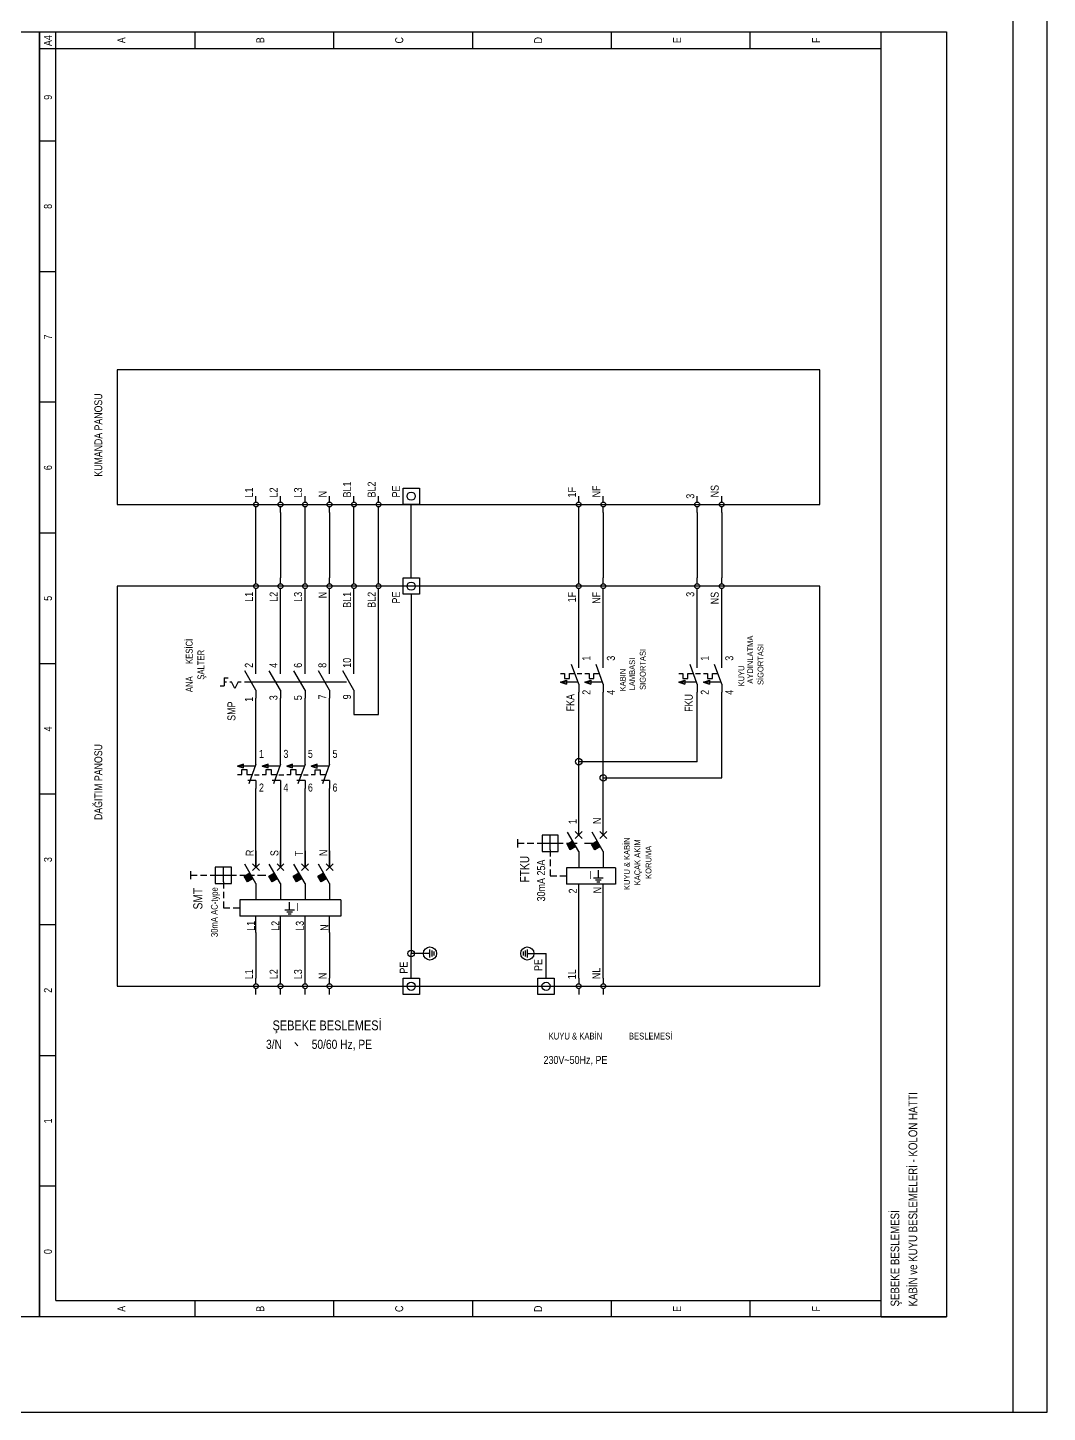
# Model space of a CAD drawing. Header units: centimetres. Extents: x 0 to 14595, y -30 to 2970.
# Drawn here: x 13845 to 14595, y 0 to 1019 of the extents above; entities that cross this region are included whole.
import ezdxf
from ezdxf.enums import TextEntityAlignment as Align

# ---------------------------------------------------------------- set-up
doc = ezdxf.new("R2010")
doc.units = ezdxf.units.CM
for name, color, linetype in [('ASN-CERCEVE', 7, 'CONTINUOUS'), ('ASN-ELEKTRIK', 3, 'CONTINUOUS'), ('ASN-ELEKTRIK-YAZI', 4, 'CONTINUOUS')]:
    doc.layers.add(name, color=color, linetype=linetype)
doc.styles.get("Standard").update_dxf_attribs({"font": 'arial.ttf', "width": 0.8})

msp = doc.modelspace()

# ---------------------------------------------------------------- linework, layer by layer
at = {"layer": 'ASN-CERCEVE'}
for points in [[(0, 0), (14595, 0), (14595, 2970), (0, 2970)], [(100, 0), (14570, 0), (14570, 2970), (100, 2970)]]:
    msp.add_lwpolyline(points, close=True, dxfattribs=at)
at = {"layer": 'ASN-ELEKTRIK'}
for p, q in [((13186.9, 1016), (13853.6, 1016)), ((13853.6, 70.2), (13853.6, 1016)), ((13853.6, 1016), (14520.8, 1016)), ((13853.6, 1016), (13853.6, 70.2)), ((13865.7, 82.2), (13865.7, 1016)), ((13967.8, 1016), (13967.8, 1003.9)), ((14070, 1016), (14070, 1003.9)), ((14172.2, 1016), (14172.2, 1003.9)), ((14274.4, 1003.9), (14274.4, 1016)), ((14376.5, 1003.9), (14376.5, 1016)), ((14472.7, 70.2), (14472.7, 1016)), ((14520.8, 1016), (14520.8, 70.2)), ((13853.6, 1003.9), (14472.7, 1003.9)), ((13865.7, 935.7), (13853.6, 935.7)), ((13865.7, 839.5), (13853.6, 839.5)), ((14427.6, 767.4), (13910.7, 767.4)), ((13910.7, 767.4), (13910.7, 668.2)), ((14427.6, 668.2), (14427.6, 767.4)), ((13865.7, 743.4), (13853.6, 743.4)), ((14012.9, 670), (14012.9, 674.3)), ((14030.9, 670), (14030.9, 674.3)), ((14049, 670), (14049, 674.3)), ((14067, 670), (14067, 674.3)), ((14085, 670), (14085, 674.3)), ((14103.1, 670), (14103.1, 674.3)), ((14121.1, 680.3), (14133.1, 680.3)), ((14121.1, 668.2), (14121.1, 680.3)), ((14133.1, 680.3), (14133.1, 668.2)), ((14250.3, 670), (14250.3, 674.3)), ((14268.4, 670), (14268.4, 674.3)), ((14337.5, 670), (14337.5, 674.3)), ((14355.5, 670), (14355.5, 674.3)), ((13910.7, 668.2), (14427.6, 668.2)), ((14012.9, 662.2), (14012.9, 666.4)), ((14030.9, 662.2), (14030.9, 666.4)), ((14049, 662.2), (14049, 666.4)), ((14067, 662.2), (14067, 666.4)), ((14085, 662.2), (14085, 666.4)), ((14103.1, 662.2), (14103.1, 666.4)), ((14133.1, 668.2), (14121.1, 668.2)), ((14127.1, 614.1), (14127.1, 668.2)), ((14250.3, 662.2), (14250.3, 666.4)), ((14268.4, 662.2), (14268.4, 666.4)), ((14337.5, 662.2), (14337.5, 666.4)), ((14355.5, 662.2), (14355.5, 666.4)), ((14012.9, 614.1), (14012.9, 662.2)), ((14030.9, 662.2), (14030.9, 614.1)), ((14049, 614.1), (14049, 662.2)), ((14067, 662.2), (14067, 614.1)), ((14085, 614.1), (14085, 662.2)), ((14103.1, 614.1), (14103.1, 662.2)), ((14250.3, 614.1), (14250.3, 662.2)), ((14268.4, 662.2), (14268.4, 614.1)), ((14337.5, 662.2), (14337.5, 614.1)), ((14355.5, 662.2), (14355.5, 614.1)), ((13865.7, 647.2), (13853.6, 647.2)), ((14012.9, 609.9), (14012.9, 614.1)), ((14030.9, 609.9), (14030.9, 614.1)), ((14049, 609.9), (14049, 614.1)), ((14067, 609.9), (14067, 614.1)), ((14085, 609.9), (14085, 614.1)), ((14103.1, 609.9), (14103.1, 614.1)), ((14121.1, 614.1), (14133.1, 614.1)), ((14121.1, 602.1), (14121.1, 614.1)), ((14133.1, 614.1), (14133.1, 602.1)), ((14250.3, 609.9), (14250.3, 614.1)), ((14268.4, 609.9), (14268.4, 614.1)), ((14337.5, 609.9), (14337.5, 614.1)), ((14355.5, 609.9), (14355.5, 614.1)), ((14427.6, 608.1), (13910.7, 608.1)), ((13910.7, 608.1), (13910.7, 313.6)), ((14012.9, 602.1), (14012.9, 606.3)), ((14012.9, 549.6), (14012.9, 602.1)), ((14030.9, 602.1), (14030.9, 606.3)), ((14030.9, 549.6), (14030.9, 602.1)), ((14049, 602.1), (14049, 606.3)), ((14049, 549.6), (14049, 602.1)), ((14067, 602.1), (14067, 606.3)), ((14067, 549.6), (14067, 602.1)), ((14085, 602.1), (14085, 606.3)), ((14085, 602.1), (14085, 605.1)), ((14085, 549.6), (14085, 602.1)), ((14103.1, 602.1), (14103.1, 606.3)), ((14103.1, 602.1), (14103.1, 605.1)), ((14103.1, 513.6), (14103.1, 602.1)), ((14133.1, 602.1), (14121.1, 602.1)), ((14127.1, 602.1), (14127.1, 337.7)), ((14250.3, 602.1), (14250.3, 606.3)), ((14250.3, 554), (14250.3, 602.1)), ((14268.4, 602.1), (14268.4, 606.3)), ((14268.4, 554), (14268.4, 602.1)), ((14337.5, 602.1), (14337.5, 606.3)), ((14337.5, 554), (14337.5, 602.1)), ((14355.5, 602.1), (14355.5, 606.3)), ((14355.5, 554), (14355.5, 602.1)), ((14427.6, 313.6), (14427.6, 608.1)), ((13865.7, 551), (13853.6, 551)), ((14250.3, 536), (14245.1, 550.4)), ((14250.3, 548), (14250.3, 554)), ((14268.4, 536), (14263.1, 550.4)), ((14268.4, 548), (14268.4, 554)), ((14337.5, 536), (14332.2, 550.4)), ((14337.5, 548), (14337.5, 554)), ((14355.5, 536), (14350.3, 550.4)), ((14355.5, 548), (14355.5, 554)), ((13989.5, 540.6), (13992.5, 540.6)), ((13989.5, 540.6), (13989.5, 534.6)), ((14012.9, 531.6), (14004.7, 545.8)), ((14012.9, 543.6), (14012.9, 549.6)), ((14030.9, 531.6), (14022.7, 545.8)), ((14030.9, 543.6), (14030.9, 549.6)), ((14049, 531.6), (14040.8, 545.8)), ((14049, 543.6), (14049, 549.6)), ((14067, 531.6), (14058.8, 545.8)), ((14067, 543.6), (14067, 549.6)), ((14085, 531.6), (14076.8, 545.8)), ((14085, 543.6), (14085, 549.6)), ((14236.9, 543.7), (14239.9, 543.7)), ((14239.9, 543.7), (14239.9, 540.1)), ((14243.5, 540.1), (14243.5, 543.7)), ((14243.5, 543.7), (14247.5, 543.7)), ((14249.1, 543.8), (14252.7, 543.8)), ((14254.9, 543.7), (14257.9, 543.7)), ((14257.9, 543.7), (14257.9, 540.1)), ((14261.5, 540.1), (14261.5, 543.7)), ((14261.5, 543.7), (14265.5, 543.7)), ((14324, 543.7), (14327, 543.7)), ((14327, 543.7), (14327, 540.1)), ((14330.6, 540.1), (14330.6, 543.7)), ((14330.6, 543.7), (14334.6, 543.7)), ((14336.3, 543.8), (14339.9, 543.8)), ((14342, 543.7), (14345, 543.7)), ((14345, 543.7), (14345, 540.1)), ((14348.7, 540.1), (14348.7, 543.7)), ((14348.7, 543.7), (14352.6, 543.7)), ((13986.5, 534.6), (13989.5, 534.6)), ((13989.5, 537.6), (13991.3, 537.6)), ((13993.7, 537.6), (13994.9, 537.6)), ((13997.3, 532.8), (13994.9, 537.6)), ((13999.7, 537.6), (13997.3, 532.8)), ((13999.7, 537.6), (14000.9, 537.6)), ((14000.9, 537.6), (14002.1, 537.6)), ((14004.5, 537.6), (14009.3, 537.6)), ((14009.9, 537.6), (14079.6, 537.6)), ((14012.9, 531.6), (14012.9, 525.6)), ((14030.9, 531.6), (14030.9, 525.6)), ((14049, 531.6), (14049, 525.6)), ((14067, 531.6), (14067, 525.6)), ((14085, 531.6), (14085, 525.6)), ((14236.9, 537.5), (14241.2, 538.9)), ((14249.6, 537.5), (14236.9, 537.5)), ((14236.9, 537.5), (14241.2, 536)), ((14239.9, 540.1), (14243.5, 540.1)), ((14241.2, 538.9), (14241.2, 536)), ((14250.3, 536), (14250.3, 530)), ((14250.3, 478.9), (14250.3, 530)), ((14254.9, 537.5), (14259.2, 538.9)), ((14267.6, 537.5), (14254.9, 537.5)), ((14254.9, 537.5), (14259.2, 536)), ((14257.9, 540.1), (14261.5, 540.1)), ((14259.2, 538.9), (14259.2, 536)), ((14268.4, 536), (14268.4, 530)), ((14268.4, 466.9), (14268.4, 530)), ((14324, 537.5), (14328.3, 538.9)), ((14336.8, 537.5), (14324, 537.5)), ((14324, 537.5), (14328.3, 536)), ((14327, 540.1), (14330.6, 540.1)), ((14328.3, 538.9), (14328.3, 536)), ((14337.5, 536), (14337.5, 530)), ((14337.5, 478.9), (14337.5, 530)), ((14342, 537.5), (14346.4, 538.9)), ((14354.8, 537.5), (14342, 537.5)), ((14342, 537.5), (14346.4, 536)), ((14345, 540.1), (14348.7, 540.1)), ((14346.4, 538.9), (14346.4, 536)), ((14355.5, 536), (14355.5, 530)), ((14355.5, 466.9), (14355.5, 530)), ((14012.9, 483.1), (14012.9, 525.6)), ((14030.9, 483.1), (14030.9, 525.6)), ((14049, 483.1), (14049, 525.6)), ((14067, 483.1), (14067, 525.6)), ((14085, 525.6), (14085, 513.6)), ((14085, 513.6), (14103.1, 513.6)), ((14012.9, 477.1), (14012.9, 483.1)), ((14030.9, 477.1), (14030.9, 483.1)), ((14049, 477.1), (14049, 483.1)), ((14067, 477.1), (14067, 483.1)), ((13999.4, 475.7), (14003.8, 477.1)), ((14012.2, 475.7), (13999.4, 475.7)), ((13999.4, 475.7), (14003.8, 474.3)), ((13999.4, 469.4), (14002.5, 469.4)), ((14002.5, 469.4), (14002.5, 473.1)), ((14002.5, 473.1), (14006.1, 473.1)), ((14003.8, 474.3), (14003.8, 477.1)), ((14006.1, 473.1), (14006.1, 469.4)), ((14006.1, 469.4), (14010, 469.4)), ((14012.9, 477.1), (14007.7, 462.7)), ((14011.7, 469.3), (14015.3, 469.3)), ((14017.5, 475.7), (14021.8, 477.1)), ((14030.2, 475.7), (14017.5, 475.7)), ((14017.5, 475.7), (14021.8, 474.3)), ((14017.5, 469.4), (14020.5, 469.4)), ((14020.5, 469.4), (14020.5, 473.1)), ((14020.5, 473.1), (14024.1, 473.1)), ((14021.8, 474.3), (14021.8, 477.1)), ((14024.1, 473.1), (14024.1, 469.4)), ((14024.1, 469.4), (14028.1, 469.4)), ((14030.9, 477.1), (14025.7, 462.7)), ((14029.7, 469.3), (14033.3, 469.3)), ((14035.5, 475.7), (14039.8, 477.1)), ((14048.3, 475.7), (14035.5, 475.7)), ((14035.5, 475.7), (14039.8, 474.3)), ((14035.5, 469.4), (14038.5, 469.4)), ((14038.5, 469.4), (14038.5, 473.1)), ((14038.5, 473.1), (14042.1, 473.1)), ((14039.8, 474.3), (14039.8, 477.1)), ((14042.1, 473.1), (14042.1, 469.4)), ((14042.1, 469.4), (14046.1, 469.4)), ((14049, 477.1), (14043.7, 462.7)), ((14047.8, 469.3), (14051.4, 469.3)), ((14053.5, 475.7), (14057.9, 477.1)), ((14066.3, 475.7), (14053.5, 475.7)), ((14053.5, 475.7), (14057.9, 474.2)), ((14053.5, 469.4), (14056.5, 469.4)), ((14056.5, 469.4), (14056.5, 473)), ((14056.5, 473), (14060.2, 473)), ((14057.9, 474.2), (14057.9, 477.1)), ((14060.2, 473), (14060.2, 469.4)), ((14060.2, 469.4), (14064.1, 469.4)), ((14067, 477.1), (14061.8, 462.7)), ((14337.5, 478.9), (14250.3, 478.9)), ((14250.3, 436.8), (14250.3, 478.9)), ((14012.9, 465.1), (14006.9, 465.1)), ((14012.9, 465.1), (14012.9, 459.1)), ((14012.9, 413.3), (14012.9, 459.1)), ((14030.9, 465.1), (14024.9, 465.1)), ((14030.9, 465.1), (14030.9, 459.1)), ((14030.9, 459.1), (14030.9, 413.3)), ((14049, 465.1), (14043, 465.1)), ((14049, 465.1), (14049, 459.1)), ((14049, 413.3), (14049, 459.1)), ((14067, 465.1), (14061, 465.1)), ((14067, 465.1), (14067, 459.1)), ((14067, 413.3), (14067, 459.1)), ((14268.4, 466.9), (14355.5, 466.9)), ((14268.4, 436.8), (14268.4, 466.9)), ((13865.7, 454.9), (13853.6, 454.9)), ((14250.3, 424.8), (14250.3, 436.8)), ((14268.4, 424.8), (14268.4, 436.8)), ((14205.2, 421.8), (14205.2, 415.8)), ((14205.2, 418.8), (14210.1, 418.8)), ((14212.5, 418.8), (14217.3, 418.8)), ((14219.7, 418.8), (14224.5, 418.8)), ((14223.3, 424.8), (14223.3, 412.8)), ((14235.3, 424.8), (14223.3, 424.8)), ((14224.5, 418.8), (14234.1, 418.8)), ((14229.3, 414), (14229.3, 424.8)), ((14234.1, 418.8), (14238.9, 418.8)), ((14235.3, 412.8), (14235.3, 424.8)), ((14241.3, 418.8), (14246.1, 418.8)), ((14241.7, 418.2), (14245.8, 420.6)), ((14244.1, 414), (14241.7, 418.2)), ((14244.3, 414.1), (14241.9, 418.3)), ((14250.3, 412.8), (14242.1, 427)), ((14244.6, 414.3), (14242.2, 418.5)), ((14244.8, 414.4), (14242.4, 418.6)), ((14245.1, 414.6), (14242.7, 418.8)), ((14245.3, 414.7), (14242.9, 418.9)), ((14245.6, 414.9), (14243.2, 419.1)), ((14245.8, 415), (14243.4, 419.2)), ((14246.2, 415.2), (14243.8, 419.4)), ((14246.4, 415.3), (14244, 419.5)), ((14246.7, 415.5), (14244.3, 419.7)), ((14246.9, 415.6), (14244.5, 419.8)), ((14247.2, 415.8), (14244.8, 420)), ((14247.4, 415.9), (14245, 420.1)), ((14247.7, 416.1), (14245.3, 420.3)), ((14247.9, 416.2), (14245.5, 420.4)), ((14245.5, 418.8), (14249.1, 418.8)), ((14247.8, 422.3), (14252.9, 427.4)), ((14247.8, 427.4), (14252.9, 422.3)), ((14254.5, 418.8), (14260.5, 418.8)), ((14259.7, 418.2), (14263.9, 420.6)), ((14262.1, 414), (14259.7, 418.2)), ((14262.3, 414.1), (14259.9, 418.3)), ((14268.4, 412.8), (14260.1, 427)), ((14262.6, 414.3), (14260.2, 418.5)), ((14262.8, 414.4), (14260.4, 418.6)), ((14263.2, 414.6), (14260.7, 418.8)), ((14263.4, 414.7), (14261, 418.9)), ((14263.7, 414.9), (14261.3, 419.1)), ((14263.9, 415), (14261.5, 419.2)), ((14264.2, 415.2), (14261.8, 419.4)), ((14264.4, 415.3), (14262, 419.5)), ((14264.7, 415.5), (14262.3, 419.7)), ((14264.9, 415.6), (14262.5, 419.8)), ((14265.2, 415.8), (14262.8, 420)), ((14265.4, 415.9), (14263, 420.1)), ((14265.8, 416.1), (14263.3, 420.3)), ((14266, 416.2), (14263.6, 420.4)), ((14265.8, 422.3), (14270.9, 427.4)), ((14265.8, 427.4), (14270.9, 422.3)), ((14012.9, 413.3), (14012.9, 401.3)), ((14012.9, 401.3), (14012.9, 413.3)), ((14030.9, 413.3), (14030.9, 401.3)), ((14030.9, 401.3), (14030.9, 413.3)), ((14049, 413.3), (14049, 401.3)), ((14049, 401.3), (14049, 413.3)), ((14067, 413.3), (14067, 401.3)), ((14067, 401.3), (14067, 413.3)), ((14223.3, 412.8), (14235.3, 412.8)), ((14229.3, 414), (14229.3, 409.2)), ((14248.2, 416.4), (14244.1, 414)), ((14250.3, 412.8), (14250.3, 400.8)), ((14266.3, 416.4), (14262.1, 414)), ((14268.4, 412.8), (14268.4, 400.8)), ((13964.8, 398.3), (13964.8, 392.3)), ((13982.9, 401.3), (13982.9, 389.2)), ((13994.9, 401.3), (13982.9, 401.3)), ((13988.9, 390.4), (13988.9, 401.3)), ((13994.9, 389.2), (13994.9, 401.3)), ((14012.9, 389.2), (14004.7, 403.5)), ((14010.4, 398.7), (14015.5, 403.8)), ((14010.4, 403.8), (14015.5, 398.7)), ((14030.9, 389.2), (14022.7, 403.5)), ((14028.4, 398.7), (14033.5, 403.8)), ((14028.4, 403.8), (14033.5, 398.7)), ((14049, 389.2), (14040.8, 403.5)), ((14046.4, 398.7), (14051.5, 403.8)), ((14046.4, 403.8), (14051.5, 398.7)), ((14067, 389.2), (14058.8, 403.5)), ((14064.5, 398.7), (14069.6, 403.8)), ((14064.5, 403.8), (14069.6, 398.7)), ((14229.3, 406.8), (14229.3, 402)), ((14229.3, 399.6), (14229.3, 394.8)), ((14277.4, 400.8), (14241.3, 400.8)), ((14241.3, 400.8), (14241.3, 388.8)), ((14264.8, 393.4), (14264.8, 399.1)), ((14277.4, 400.8), (14277.4, 388.8)), ((13964.8, 395.3), (13969.6, 395.3)), ((13972, 395.3), (13976.8, 395.3)), ((13979.3, 395.3), (13984.1, 395.3)), ((13982.9, 389.2), (13994.9, 389.2)), ((13984.1, 395.3), (13993.7, 395.3)), ((13988.9, 390.4), (13988.9, 385.6)), ((13993.7, 395.3), (13998.5, 395.3)), ((14000.9, 395.3), (14005.7, 395.3)), ((14004.3, 394.6), (14008.4, 397)), ((14006.7, 390.4), (14004.3, 394.6)), ((14006.9, 390.6), (14004.5, 394.7)), ((14007.2, 390.7), (14004.8, 394.9)), ((14007.4, 390.9), (14005, 395)), ((14007.7, 391.1), (14005.3, 395.2)), ((14007.9, 391.2), (14005.5, 395.3)), ((14008.2, 391.4), (14005.8, 395.5)), ((14008.4, 391.5), (14006, 395.6)), ((14008.7, 391.7), (14006.3, 395.8)), ((14009, 391.8), (14006.6, 395.9)), ((14010.8, 392.9), (14006.7, 390.4)), ((14009.3, 392), (14006.9, 396.1)), ((14009.5, 392.1), (14007.1, 396.2)), ((14009.8, 392.3), (14007.4, 396.4)), ((14010, 392.4), (14007.6, 396.5)), ((14010.3, 392.6), (14007.9, 396.7)), ((14010.5, 392.7), (14008.1, 396.8)), ((14008.1, 395.3), (14011.7, 395.3)), ((14012.9, 389.2), (14012.9, 377.2)), ((14014.1, 395.3), (14020.1, 395.3)), ((14022.3, 394.6), (14026.5, 397)), ((14024.7, 390.4), (14022.3, 394.6)), ((14024.9, 390.6), (14022.5, 394.7)), ((14025.2, 390.7), (14022.8, 394.9)), ((14025.4, 390.9), (14023, 395)), ((14025.7, 391.1), (14023.3, 395.2)), ((14025.9, 391.2), (14023.5, 395.3)), ((14026.3, 391.4), (14023.9, 395.5)), ((14026.5, 391.5), (14024.1, 395.6)), ((14026.8, 391.7), (14024.4, 395.8)), ((14027, 391.8), (14024.6, 395.9)), ((14028.9, 392.9), (14024.7, 390.4)), ((14027.3, 392), (14024.9, 396.1)), ((14027.5, 392.1), (14025.1, 396.2)), ((14027.8, 392.3), (14025.4, 396.4)), ((14028, 392.4), (14025.6, 396.5)), ((14028.3, 392.6), (14025.9, 396.7)), ((14028.5, 392.7), (14026.1, 396.8)), ((14030.9, 389.2), (14030.9, 377.2)), ((14040.3, 394.6), (14044.5, 397)), ((14042.7, 390.4), (14040.3, 394.6)), ((14042.9, 390.6), (14040.5, 394.7)), ((14043.2, 390.7), (14040.8, 394.9)), ((14043.5, 390.9), (14041.1, 395)), ((14043.8, 391.1), (14041.4, 395.2)), ((14044, 391.2), (14041.6, 395.3)), ((14044.3, 391.4), (14041.9, 395.5)), ((14044.5, 391.5), (14042.1, 395.6)), ((14044.8, 391.7), (14042.4, 395.8)), ((14045, 391.8), (14042.6, 395.9)), ((14046.9, 392.9), (14042.7, 390.4)), ((14045.3, 392), (14042.9, 396.1)), ((14045.5, 392.1), (14043.1, 396.2)), ((14045.9, 392.3), (14043.4, 396.4)), ((14046.1, 392.4), (14043.7, 396.5)), ((14046.4, 392.6), (14044, 396.7)), ((14046.6, 392.7), (14044.2, 396.8)), ((14049, 389.2), (14049, 377.2)), ((14058.4, 394.6), (14062.5, 397)), ((14060.8, 390.4), (14058.4, 394.6)), ((14061, 390.6), (14058.6, 394.7)), ((14061.3, 390.7), (14058.9, 394.9)), ((14061.5, 390.9), (14059.1, 395)), ((14061.8, 391.1), (14059.4, 395.2)), ((14062, 391.2), (14059.6, 395.3)), ((14062.3, 391.4), (14059.9, 395.5)), ((14062.5, 391.5), (14060.1, 395.6)), ((14062.8, 391.7), (14060.4, 395.8)), ((14063, 391.8), (14060.6, 395.9)), ((14064.9, 392.9), (14060.8, 390.4)), ((14063.4, 392), (14061, 396.1)), ((14063.6, 392.1), (14061.2, 396.2)), ((14063.9, 392.3), (14061.5, 396.4)), ((14064.1, 392.4), (14061.7, 396.5)), ((14064.4, 392.6), (14062, 396.7)), ((14064.6, 392.7), (14062.2, 396.8)), ((14067, 389.2), (14067, 377.2)), ((14229.3, 394.8), (14234.1, 394.8)), ((14236.5, 394.8), (14241.3, 394.8)), ((14277.4, 388.8), (14241.3, 388.8)), ((14250.3, 376.7), (14250.3, 388.8)), ((14261.2, 393.4), (14268.3, 393.4)), ((14262.7, 392), (14266.9, 392)), ((14263.7, 390.5), (14265.9, 390.5)), ((14268.4, 376.7), (14268.4, 388.8)), ((13988.9, 383.2), (13988.9, 378.4)), ((14075.3, 377.2), (14000.9, 377.2)), ((14000.9, 377.2), (14000.9, 365.2)), ((14075.3, 377.2), (14075.3, 365.2)), ((13988.9, 376), (13988.9, 371.2)), ((13988.9, 371.2), (13993.7, 371.2)), ((13996.1, 371.2), (14000.9, 371.2)), ((14034.1, 369.8), (14041.2, 369.8)), ((14035.5, 368.4), (14039.8, 368.4)), ((14036.6, 367), (14038.8, 367)), ((14037.6, 369.8), (14037.6, 375.5)), ((14250.3, 319.6), (14250.3, 376.7)), ((14268.4, 319.6), (14268.4, 376.7)), ((13865.7, 358.7), (13853.6, 358.7)), ((14075.3, 365.2), (14000.9, 365.2)), ((14012.9, 353.2), (14012.9, 365.2)), ((14030.9, 353.2), (14030.9, 365.2)), ((14049, 353.2), (14049, 365.2)), ((14067, 353.2), (14067, 365.2)), ((14012.9, 353.2), (14012.9, 319.6)), ((14012.9, 353.2), (14012.9, 353.2)), ((14030.9, 319.6), (14030.9, 353.2)), ((14049, 319.6), (14049, 353.2)), ((14067, 353.2), (14067, 319.6)), ((14133.1, 337.7), (14127.1, 337.7)), ((14127.1, 319.6), (14127.1, 337.7)), ((14140.9, 337.7), (14130.1, 337.7)), ((14140.9, 334.7), (14140.9, 340.7)), ((14142.4, 335.4), (14142.4, 339.9)), ((14143.9, 336.2), (14143.9, 339.2)), ((14209.5, 339.2), (14209.5, 336.2)), ((14211, 339.9), (14211, 335.4)), ((14212.5, 340.7), (14212.5, 334.7)), ((14212.5, 337.7), (14223.3, 337.7)), ((14220.3, 337.7), (14226.3, 337.7)), ((14226.3, 319.6), (14226.3, 337.7)), ((14012.9, 315.4), (14012.9, 319.6)), ((14030.9, 315.4), (14030.9, 319.6)), ((14049, 315.4), (14049, 319.6)), ((14067, 315.4), (14067, 319.6)), ((14121.1, 307.6), (14121.1, 319.6)), ((14121.1, 319.6), (14133.1, 319.6)), ((14133.1, 319.6), (14133.1, 307.6)), ((14220.3, 307.6), (14220.3, 319.6)), ((14220.3, 319.6), (14232.3, 319.6)), ((14232.3, 319.6), (14232.3, 307.6)), ((14250.3, 319.6), (14250.3, 315.4)), ((14268.4, 319.6), (14268.4, 315.4)), ((13910.7, 313.6), (14427.6, 313.6)), ((14012.9, 307.6), (14012.9, 311.8)), ((14030.9, 307.6), (14030.9, 311.8)), ((14049, 307.6), (14049, 311.8)), ((14067, 307.6), (14067, 311.8)), ((14133.1, 307.6), (14121.1, 307.6)), ((14232.3, 307.6), (14220.3, 307.6)), ((14250.3, 311.8), (14250.3, 307.6)), ((14268.4, 311.8), (14268.4, 307.6)), ((14041.5, 272.1), (14043.8, 269.8)), ((13865.7, 262.5), (13853.6, 262.5)), ((13865.7, 166.4), (13853.6, 166.4)), ((13865.7, 82.2), (14472.7, 82.2)), ((13967.8, 82.2), (13967.8, 70.2)), ((14070, 82.2), (14070, 70.2)), ((14172.2, 82.2), (14172.2, 70.2)), ((14274.4, 70.2), (14274.4, 82.2)), ((14376.5, 70.2), (14376.5, 82.2)), ((14472.7, 70.2), (14472.7, 82.2)), ((13853.6, 70.2), (13186.9, 70.2)), ((14520.8, 70.2), (13853.6, 70.2)), ((14472.7, 70.2), (14520.8, 70.2)), ((14490.7, 70.2), (14520.8, 70.2))]:
    msp.add_line(p, q, dxfattribs=at)
for points in [[(14241.2, 538.9), (14241.2, 536), (14236.9, 537.5), (14241.2, 538.9)], [(14259.2, 538.9), (14259.2, 536), (14254.9, 537.5), (14259.2, 538.9)], [(14328.3, 538.9), (14328.3, 536), (14324, 537.5), (14328.3, 538.9)], [(14346.4, 538.9), (14346.4, 536), (14342, 537.5), (14346.4, 538.9)], [(14003.8, 474.3), (14003.8, 477.1), (13999.4, 475.7), (14003.8, 474.3)], [(14021.8, 474.3), (14021.8, 477.1), (14017.5, 475.7), (14021.8, 474.3)], [(14039.8, 474.3), (14039.8, 477.1), (14035.5, 475.7), (14039.8, 474.3)], [(14057.9, 474.2), (14057.9, 477.1), (14053.5, 475.7), (14057.9, 474.2)]]:
    msp.add_lwpolyline(points, dxfattribs=at)
for centre, radius in [((14127.1, 674.3), 3.01), ((14012.9, 668.2), 1.8), ((14030.9, 668.2), 1.8), ((14049, 668.2), 1.8), ((14067, 668.2), 1.8), ((14085, 668.2), 1.8), ((14103.1, 668.2), 1.8), ((14250.3, 668.2), 1.8), ((14268.4, 668.2), 1.8), ((14337.5, 668.2), 1.8), ((14355.5, 668.2), 1.8), ((14012.9, 608.1), 1.8), ((14030.9, 608.1), 1.8), ((14049, 608.1), 1.8), ((14067, 608.1), 1.8), ((14085, 608.1), 1.8), ((14103.1, 608.1), 1.8), ((14127.1, 608.1), 3.01), ((14250.3, 608.1), 1.8), ((14268.4, 608.1), 1.8), ((14337.5, 608.1), 1.8), ((14355.5, 608.1), 1.8), ((14250.3, 478.9), 2.4), ((14268.4, 466.9), 2.4), ((14127.1, 337.7), 2.4), ((14140.9, 337.7), 4.81), ((14212.5, 337.7), 4.81), ((14127.1, 313.6), 3.01), ((14226.3, 313.6), 3.01), ((14012.9, 313.6), 1.8), ((14030.9, 313.6), 1.8), ((14049, 313.6), 1.8), ((14067, 313.6), 1.8), ((14250.3, 313.6), 1.8), ((14268.4, 313.6), 1.8)]:
    msp.add_circle(centre, radius, dxfattribs=at)

# ---------------------------------------------------------------- texts
at = {"layer": 'ASN-ELEKTRIK-YAZI', "width": 0.8}
for s, height, p in [('A4', 5.89, (13862.8, 1005.6)), ('BL1', 5.89, (14082.9, 673.4)), ('L1', 5.89, (14010.7, 673.4)), ('L2', 5.89, (14028.8, 673.4)), ('L3', 5.89, (14046.8, 673.4)), ('N', 5.89, (14064.8, 673.4)), ('PE', 5.89, (14118.9, 673.4)), ('1F', 5.89, (14248.2, 673.4)), ('NF', 5.89, (14266.2, 673.4)), ('NS', 5.89, (14353.3, 673.4)), ('PE', 5.89, (14118.9, 595.3)), ('2', 5.89, (14010.6, 548)), ('4', 5.89, (14028.7, 548)), ('6', 5.89, (14046.7, 548)), ('8', 5.89, (14064.7, 548)), ('10', 5.89, (14082.8, 548)), ('1', 5.89, (14258.9, 553.2)), ('3', 5.89, (14276.9, 553.2)), ('1', 5.89, (14346, 553.2)), ('3', 5.89, (14364, 553.2)), ('1', 5.89, (14248.8, 433)), ('N', 5.89, (14266.8, 433)), ('R', 5.89, (14011.3, 409.4)), ('S', 5.89, (14029.4, 409.4)), ('T', 5.89, (14047.4, 409.4)), ('N', 5.89, (14065.4, 409.4)), ('2', 5.89, (14248.9, 381.9)), ('N', 5.89, (14266.9, 381.9)), ('L1', 5.89, (14012.1, 354.4)), ('L2', 5.89, (14030.1, 354.4)), ('L3', 5.89, (14048.1, 354.4)), ('N', 5.89, (14066.2, 354.4)), ('PE', 5.89, (14223.5, 324.8)), ('NL', 5.89, (14266.2, 318.8)), ('L1', 5.89, (14010.7, 318.8)), ('L2', 5.89, (14028.8, 318.8)), ('L3', 5.89, (14046.8, 318.8)), ('N', 5.89, (14064.8, 318.8)), ('1L', 5.89, (14248.2, 318.8)), ('KABİN ve KUYU BESLEMELERİ - KOLON HATTI', 6.369, (14499.3, 77.9)), ('ŞEBEKE BESLEMESİ', 6.369, (14486.1, 77.9))]:
    msp.add_text(s, height=height, rotation=90, dxfattribs=at).set_placement(p)
for s, height, rotation, p in [('A', 5.89, 90, (13916.9, 1009.9)), ('B', 5.89, 90, (14019, 1009.9)), ('C', 5.89, 90, (14121.2, 1009.9)), ('D', 5.89, 90, (14223.4, 1009.9)), ('E', 5.89, 90, (14325.6, 1009.9)), ('F', 5.89, 90, (14427.8, 1009.9)), ('9', 5.89, 90, (13862.8, 967.9)), ('8', 5.89, 90, (13862.8, 887.6)), ('7', 5.89, 90, (13862.8, 791.5)), ('KUMANDA PANOSU', 5.77, 90, (13899.8, 719.3)), ('6', 5.89, 90, (13862.8, 695.3)), ('5', 5.89, 90, (13862.8, 599.1)), ('KESİCİ', 5.05, 90, (13966.3, 560.1)), ('ŞALTER', 5.05, 90, (13974.9, 550.2)), ('AYDINLATMA', 4.33, 90, (14378.6, 554)), ('SİGORTASI', 4.33, 90, (14386.2, 550.4)), ('LAMBASI', 4.33, 90, (14291.8, 543.4)), ('SIGORTASI', 4.33, 90, (14299.6, 546.8)), ('ANA', 5.05, 90, (13966.3, 535.9)), ('KABIN', 4.33, 90, (14284.9, 539)), ('KUYU', 4.33, 90, (14372.1, 542)), ('4', 5.89, 90, (13862.8, 503)), ('DAĞITIM PANOSU', 5.77, 90, (13899.8, 463.9)), ('KUYU & KABİN', 4.328, 90, (14287.9, 403.8)), ('KAÇAK AKIM', 4.33, 90, (14295.6, 404.8)), ('3', 5.89, 90, (13862.8, 406.8)), ('KORUMA', 4.33, 90, (14303.8, 404.8)), ('I', 5.89, 360, (14258.9, 392.6)), ('2', 5.89, 90, (13862.8, 310.6)), ('1', 5.89, 90, (13862.8, 214.5)), ('0', 5.89, 90, (13862.8, 118.3)), ('A', 5.89, 90, (13916.9, 76.2)), ('B', 5.89, 90, (14019, 76.2)), ('C', 5.89, 90, (14121.2, 76.2)), ('D', 5.89, 90, (14223.4, 76.2)), ('E', 5.89, 90, (14325.6, 76.2)), ('F', 5.89, 90, (14427.8, 76.2))]:
    msp.add_text(s, height=height, rotation=rotation, dxfattribs=at).set_placement(p, align=Align.CENTER)
for s, height, p in [('BL2', 5.89, (14100.9, 685.1)), ('3', 5.89, (14335.3, 676.1)), ('L1', 5.89, (14010.7, 603.9)), ('L2', 5.89, (14028.8, 603.9)), ('L3', 5.89, (14046.8, 603.9)), ('N', 5.89, (14064.8, 603.9)), ('BL1', 5.89, (14082.9, 603.9)), ('BL2', 5.89, (14100.9, 603.9)), ('1F', 5.89, (14248.2, 603.9)), ('NF', 5.89, (14266.2, 603.9)), ('3', 5.89, (14335.3, 603.9)), ('NS', 5.89, (14353.3, 603.9)), ('2', 5.89, (14258.9, 531.8)), ('4', 5.89, (14276.9, 531.8)), ('2', 5.89, (14346, 531.8)), ('4', 5.89, (14364, 531.8)), ('SMP', 5.89, (13997.8, 523.2)), ('1', 5.89, (14010.6, 526.6)), ('3', 5.89, (14028.7, 527.8)), ('5', 5.89, (14046.7, 527.8)), ('7', 5.89, (14064.7, 528.4)), ('9', 5.89, (14082.8, 528.4)), ('FKA', 5.89, (14247.1, 528.7)), ('FKU', 5.89, (14334.2, 528.7)), ('FTKU', 6.73, (14213.9, 409.6)), ('30mA 25A', 5.89, (14225.6, 406.8)), ('SMT', 6.73, (13973.5, 386)), ('30mA AC-type', 5.049, (13984.8, 386.5)), ('PE', 5.89, (14124.5, 331.7))]:
    msp.add_text(s, height=height, rotation=90, dxfattribs=at).set_placement(p, align=Align.RIGHT)
for s, height, p in [('1', 5.89, (14015.1, 481.7)), ('3', 5.89, (14033.1, 481.7)), ('5', 5.89, (14051.1, 481.7)), ('5', 5.89, (14069.2, 481.7)), ('2', 5.89, (14015.1, 456.9)), ('4', 5.89, (14033.1, 456.9)), ('6', 5.89, (14051.1, 456.9)), ('6', 5.89, (14069.2, 456.9)), ('50/60 Hz, PE', 6.732, (14053.9, 267.5))]:
    msp.add_text(s, height=height, dxfattribs=at).set_placement(p)
for s, height, p in [('I', 5.89, (14043.3, 369)), ('ŞEBEKE BESLEMESİ', 7.213, (14065.2, 281.2)), ('KUYU & KABİN', 5.049, (14247.9, 274.4)), ('BESLEMESİ', 5.05, (14303.2, 274.4)), ('\\', 5.05, (14302.7, 274.4)), ('230V~50Hz, PE', 5.89, (14247.9, 256.4))]:
    msp.add_text(s, height=height, dxfattribs=at).set_placement(p, align=Align.CENTER)
msp.add_text('3/N', height=6.73, dxfattribs=at).set_placement((14032, 267.5), align=Align.RIGHT)

doc.saveas('drawing.dxf')
